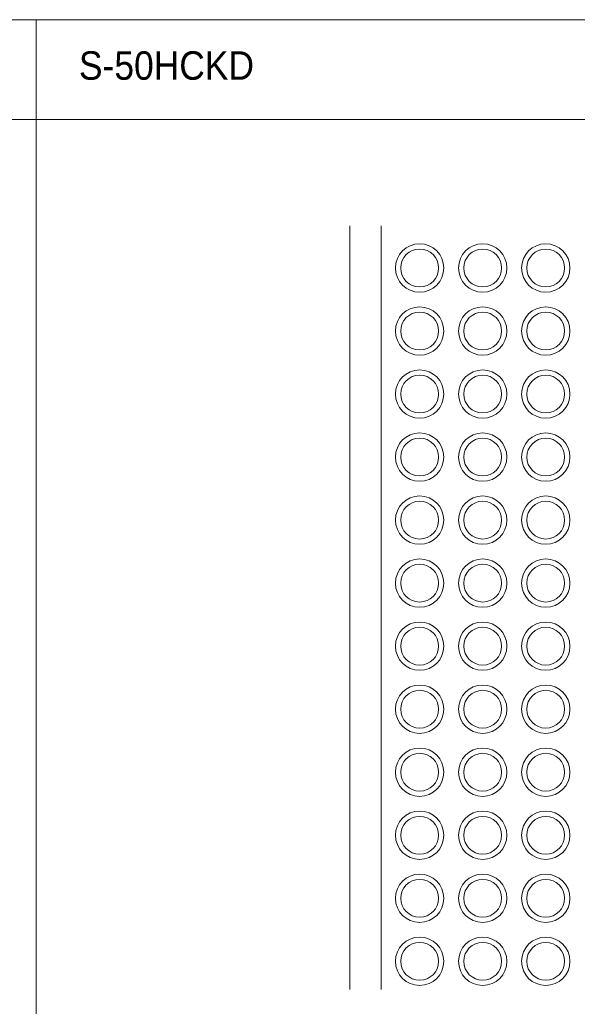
# Model space of a CAD drawing. Units: millimetres on the paper. Extents: x -200 to 200, y -138 to 139.
# Drawn here: x 17.7 to 70.8, y 44.6 to 138.5 of the extents above; entities that cross this region are included whole.
import ezdxf
from ezdxf.enums import TextEntityAlignment as Align

# ---------------------------------------------------------------- set-up
doc = ezdxf.new("R2010")
doc.units = ezdxf.units.MM
for name, color, linetype, lineweight in [('0-0_zumenwaku', 6, 'Continuous', 9), ('0-5_1', 4, 'Continuous', 9), ('0-6_2', 3, 'Continuous', 9)]:
    doc.layers.add(name, color=color, linetype=linetype, lineweight=lineweight)
doc.layers.add('0-1_moji', color=2, linetype='Continuous')
doc.styles.add('ＭＳ Ｐゴシック', font='')
doc.styles.get('ＭＳ Ｐゴシック').set_extended_font_data('MS PGothic')

msp = doc.modelspace()

# ---------------------------------------------------------------- linework, layer by layer
at = {"layer": '0-0_zumenwaku'}
for p, q in [((19.323, 138.514), (19.323, -138.486)), ((-200.01, 129.014), (128.99, 129.014))]:
    msp.add_line(p, q, dxfattribs=at)
msp.add_lwpolyline([(-200.01, -138.486), (199.99, -138.486), (199.99, 138.514), (-200.01, 138.514)], close=True, dxfattribs=at)
at = {"layer": '0-5_1'}
for p, q in [((49.156, 46.197), (49.156, 118.88)), ((52.156, 46.197), (52.156, 118.88))]:
    msp.add_line(p, q, dxfattribs=at)
at = {"layer": '0-6_2'}
for centre, radius in [((55.806, 114.88), 2.3), ((55.806, 114.88), 1.8), ((61.806, 114.88), 2.3), ((61.806, 114.88), 1.8), ((67.806, 114.88), 2.3), ((67.806, 114.88), 1.8), ((55.806, 108.88), 2.3), ((61.806, 108.88), 2.3), ((67.806, 108.88), 2.3), ((55.806, 108.88), 1.8), ((61.806, 108.88), 1.8), ((67.806, 108.88), 1.8), ((55.806, 102.88), 2.3), ((55.806, 102.88), 1.8), ((61.806, 102.88), 2.3), ((61.806, 102.88), 1.8), ((67.806, 102.88), 2.3), ((67.806, 102.88), 1.8), ((55.806, 96.88), 2.3), ((55.806, 96.88), 1.8), ((61.806, 96.88), 2.3), ((61.806, 96.88), 1.8), ((67.806, 96.88), 2.3), ((67.806, 96.88), 1.8), ((55.806, 90.88), 2.3), ((61.806, 90.88), 2.3), ((67.806, 90.88), 2.3), ((55.806, 90.88), 1.8), ((61.806, 90.88), 1.8), ((67.806, 90.88), 1.8), ((55.806, 84.88), 2.3), ((55.806, 84.88), 1.8), ((61.806, 84.88), 2.3), ((61.806, 84.88), 1.8), ((67.806, 84.88), 2.3), ((67.806, 84.88), 1.8), ((55.806, 78.88), 2.3), ((61.806, 78.88), 2.3), ((67.806, 78.88), 2.3), ((55.806, 78.88), 1.8), ((61.806, 78.88), 1.8), ((67.806, 78.88), 1.8), ((55.806, 72.88), 2.3), ((61.806, 72.88), 2.3), ((67.806, 72.88), 2.3), ((55.806, 72.88), 1.8), ((61.806, 72.88), 1.8), ((67.806, 72.88), 1.8), ((55.806, 66.88), 2.3), ((55.806, 66.88), 1.8), ((61.806, 66.88), 2.3), ((61.806, 66.88), 1.8), ((67.806, 66.88), 2.3), ((67.806, 66.88), 1.8), ((55.806, 60.88), 2.3), ((61.806, 60.88), 2.3), ((67.806, 60.88), 2.3), ((55.806, 60.88), 1.8), ((61.806, 60.88), 1.8), ((67.806, 60.88), 1.8), ((55.806, 54.88), 2.3), ((55.806, 54.88), 1.8), ((61.806, 54.88), 2.3), ((61.806, 54.88), 1.8), ((67.806, 54.88), 2.3), ((67.806, 54.88), 1.8), ((55.806, 48.88), 2.3), ((61.806, 48.88), 2.3), ((67.806, 48.88), 2.3), ((55.806, 48.88), 1.8), ((61.806, 48.88), 1.8), ((67.806, 48.88), 1.8)]:
    msp.add_circle(centre, radius, dxfattribs=at)

# ---------------------------------------------------------------- texts
at = {"layer": '0-1_moji', "style": 'ＭＳ Ｐゴシック', "width": 0.95}
msp.add_text('S-50HCKD', height=2.711, dxfattribs=at).set_placement((23.381, 131.986), align=Align.BOTTOM_LEFT)

doc.saveas('drawing.dxf')
